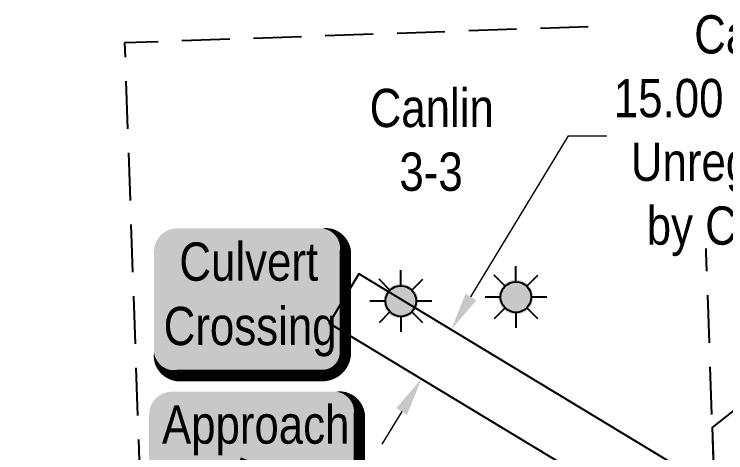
# Model space of a CAD drawing. Extents: x 665644 to 689199, y 5825051 to 5844826.
# Drawn here: x 669318.6 to 669504.6, y 5828723.7 to 5828838.4 of the extents above; entities that cross this region are included whole.
import ezdxf

# ---------------------------------------------------------------- set-up
doc = ezdxf.new("R2010")
doc.units = 0
doc.header["$LTSCALE"] = 5
doc.header["$PDSIZE"] = 0.5
doc.linetypes.add('foc-ACCESSROAD', pattern=[3.75, 2.5, -1.25])
doc.layers.get('Defpoints').update_dxf_attribs({"color": 9})
for name, color, linetype in [('CG-NOTES', 7, 'Continuous'), ('F-RW', 190, 'Continuous'), ('F-WS', 190, 'foc-ACCESSROAD'), ('F-WS-S', 190, 'Continuous')]:
    doc.layers.add(name, color=color, linetype=linetype)
doc.layers.add('F-RW-T', color=190, linetype='Continuous', lineweight=9)
doc.layers.add('F-WS-T', color=190, linetype='Continuous', lineweight=9)
doc.styles.add('175L', font='ARIALN.TTF', dxfattribs={"height": 20})
doc.styles.add('80', font='ARIALN.TTF', dxfattribs={"height": 10})
doc.styles.add('80CG', font='ARIALN.TTF', dxfattribs={"height": 10})
doc.dimstyles.new('Compass 5 000', dxfattribs={"dimscale": 5, "dimtxt": 9, "dimasz": 2, "dimexe": 0.2, "dimexo": 0.0625, "dimgap": 0.5, "dimtad": 0, "dimtih": 1, "dimtoh": 1, "dimzin": 0, "dimdsep": 46, "dimtxsty": '80CG', "dimcen": 0.1, "dimse1": 1, "dimse2": 1, "dimclrd": 256, "dimclrt": 256, "dimaunit": 1, "dimadec": 4, "dimazin": 0, "dimtfac": 0.06, "dimtofl": 0, "dimtmove": 0, "dimatfit": 1, "dimfxl": 0.2, "dimtolj": 1, "dimtzin": 0, "dimlwd": -1, "dimarcsym": 0})

# ---------------------------------------------------------------- blocks, each defined once
blk = doc.blocks.new('*U2169')
h = blk.add_hatch(color=59)
edge = h.paths.add_edge_path()
edge.add_line((-21.5, -20), (21.5, -20))
edge.add_arc((21.5, -14), 6, 270, 360)
edge.add_line((27.5, -14), (27.5, 12.5))
edge.add_arc((21.5, 12.5), 6, 0, 90)
edge.add_line((21.5, 18.5), (-21.5, 18.5))
edge.add_arc((-21.5, 12.5), 6, 90, 180)
edge.add_line((-27.5, 12.5), (-27.5, -14))
edge.add_arc((-21.5, -14), 6, 180, 270)
at = {"color": 1, "flags": 128}
blk.add_lwpolyline([(-21.5, -20, 3, 3, 0), (21.5, -20, 3, 3, 0.414214), (27.5, -14, 3, 3, 0), (27.5, 12.5, 3, 0, 0.414214), (21.5, 18.5, 0, 0, 0), (-21.5, 18.5, 0, 0, 0.414214), (-27.5, 12.5, 0, 0, 0), (-27.5, -14, 0, 3, 0.414214)], format="xyseb", close=True, dxfattribs=at)
blk.add_lwpolyline([(-23.54, -64.4, 0, 7.5, 0), (0, 0, 0, 0, 0)], format="xyseb", dxfattribs=at)
at = {"color": 1, "style": '80'}
blk.add_attdef('ENTER_TEXT_001', (-35.99, -5), '', height=10, dxfattribs=at)
blk = doc.blocks.new('*U1229')
h = blk.add_hatch(color=254)
edge = h.paths.add_edge_path()
edge.add_line((-19, -20), (19, -20))
edge.add_arc((19, -14), 6, 270, 360)
edge.add_line((25, -14), (25, 12.5))
edge.add_arc((19, 12.5), 6, 0, 90)
edge.add_line((19, 18.5), (-19, 18.5))
edge.add_arc((-19, 12.5), 6, 90, 180)
edge.add_line((-25, 12.5), (-25, -14))
edge.add_arc((-19, -14), 6, 180, 270)
at = {"color": 160, "flags": 128}
blk.add_lwpolyline([(-19, -20, 3, 3, 0), (19, -20, 3, 3, 0.414214), (25, -14, 3, 3, 0), (25, 12.5, 3, 0, 0.414214), (19, 18.5, 0, 0, 0), (-19, 18.5, 0, 0, 0.414214), (-25, 12.5, 0, 0, 0), (-25, -14, 0, 3, 0.414214)], format="xyseb", close=True, dxfattribs=at)
at = {"color": 160, "style": '80'}
blk.add_attdef('ENTER_TEXT_001', (-26.85, -4.92), '', height=10, dxfattribs=at)
blk = doc.blocks.new('*D2289')
at = {"layer": 'Defpoints', "color": 0, "transparency": 16777216}
for p in [(669432.81, 5828755.9), (669456.94, 5828741.31), (669449.18, 5828728.47)]:
    blk.add_point(p, dxfattribs=at)
at = {"layer": 'F-RW-T', "transparency": 16777216}
for p, q in [((669437.98, 5828764.46), (669463.49, 5828806.64)), ((669463.49, 5828806.64), (669473.49, 5828806.64)), ((669419.88, 5828734.5), (669414.7, 5828725.95))]:
    blk.add_line(p, q, dxfattribs=at)
for points in [[(669436.56, 5828765.32), (669439.41, 5828763.59), (669432.81, 5828755.9)], [(669418.45, 5828735.37), (669421.3, 5828733.64), (669425.05, 5828743.06)]]:
    blk.add_solid(points, dxfattribs=at)
at = {"layer": 'F-RW-T', "transparency": 16777216, "insert": (669512.57, 5828806.64), "char_height": 10, "attachment_point": 5, "style": '80CG', "bg_fill": 3, "box_fill_scale": 1.1, "bg_fill_color": 256, "bg_fill_true_color": 13158600, "bg_fill_transparency": 0}
blk.add_mtext('\\A1;Canlin\\P15.00 P/L R/W\\PUnregistered\\Pby Can-Am', dxfattribs=at)
blk = doc.blocks.new('GAS')
h = blk.add_hatch(color=255)
h.dxf.hatch_style = 1
edge = h.paths.add_edge_path()
edge.add_arc((0, 0), 0.9, 0, 360)
for p, q in [((0, 0.808), (0, 1.616)), ((-0.571, 0.571), (-1.142, 1.142)), ((0.571, 0.571), (1.142, 1.142)), ((-0.808, 0), (-1.616, 0)), ((1.616, 0), (0.808, 0)), ((-0.571, -0.571), (-1.142, -1.142)), ((1.142, -1.142), (0.571, -0.571)), ((0, -0.808), (0, -1.616))]:
    blk.add_line(p, q)
blk.add_circle((0, 0), 0.8)

msp = doc.modelspace()

# ---------------------------------------------------------------- linework, layer by layer
at = {"layer": 'F-RW', "flags": 128}
msp.add_lwpolyline([(669518.415, 5828663.929), (669516.236, 5828723.181), (669568.08, 5828764.216), (669568.965, 5828983.969), (669318.699, 5828984.944), (669318.618, 5828969.935), (669554, 5828968.985), (669553.206, 5828771.584), (669501.055, 5828730.305), (669503.447, 5828663.389)], close=True, dxfattribs=at)
msp.add_lwpolyline([(669616.664, 5828667.342), (669614.889, 5828719.358), (669499.75, 5828715.428), (669408.684, 5828770.485), (669400.923, 5828757.648), (669495.805, 5828700.285), (669600.41, 5828703.855), (669601.674, 5828666.816)], dxfattribs=at)
at = {"layer": 'F-WS', "flags": 128}
msp.add_lwpolyline([(669502.273, 5828696.245), (669497.363, 5828836.158), (669347.455, 5828830.898), (669352.365, 5828690.984)], close=True, dxfattribs=at)

# ---------------------------------------------------------------- block references
at = {"layer": 'CG-NOTES'}
ref = msp.add_blockref('*U1229', (669380.16, 5828763.914), dxfattribs=dict(at, xscale=1.000119014162687, yscale=1.000119014162687, zscale=1.000119014162687))
ref.add_attrib('ENTER_TEXT_001', 'Culvert', (669361.778, 5828768.718), dxfattribs={"layer": '0', "color": 160, "height": 10.0012, "style": '80'})
ref.add_attrib('ENTER_TEXT_002', 'Crossing', (669357.681, 5828751.872), dxfattribs={"layer": '0', "color": 160, "height": 10.0012, "style": '80'})
ref = msp.add_blockref('*U2169', (669381.335, 5828721.208), dxfattribs=dict(at, xscale=0.9990699345404985, yscale=0.9990699345404985, zscale=0.9990699345404985))
ref.add_attrib('ENTER_TEXT_001', 'Approach', (669357.234, 5828726.096), dxfattribs={"layer": '0', "color": 1, "height": 9.9907, "style": '80'})
ref.add_attrib('ENTER_TEXT_002', 'Crossing', (669358.879, 5828709.267), dxfattribs={"layer": '0', "color": 1, "height": 9.9907, "style": '80'})

# ---------------------------------------------------------------- next in the draw order: dimensions: what is measured, and where the dimension line sits
at = {"layer": 'F-RW-T', "color": 5}
dim = msp.add_linear_dim(base=(669432.811, 5828755.898), p1=(669449.18, 5828728.473), p2=(669456.941, 5828741.31), angle=58.84374, text='Canlin\\P15.00 P/L R/W\\PUnregistered\\Pby Can-Am', dimstyle='Compass 5 000', override={"dimtfill": 1}, dxfattribs=at)
dim.commit()
dim.dimension.update_dxf_attribs({"geometry": '*D2289', "text_midpoint": (669512.573, 5828806.639), "dimtype": 161})

# ---------------------------------------------------------------- next in the draw order: block references
at = {"layer": 'F-WS-S', "xscale": 5.000000000000001, "yscale": 5.000000000000001, "zscale": 5.000000000000001}
for p in [(669419.669, 5828763.39), (669449.75, 5828764.444)]:
    msp.add_blockref('GAS', p, dxfattribs=at)

# ---------------------------------------------------------------- next in the draw order: texts
at = {"layer": 'F-WS-T', "insert": (669400.875, 5828818.905), "char_height": 10, "attachment_point": 1, "style": '175L'}
msp.add_mtext_dynamic_manual_height_columns('\\pi10.632;Canlin\\P\\pi18.415;3-3', width=52.3818, gutter_width=100, heights=[0], dxfattribs=at)

doc.saveas('drawing.dxf')
